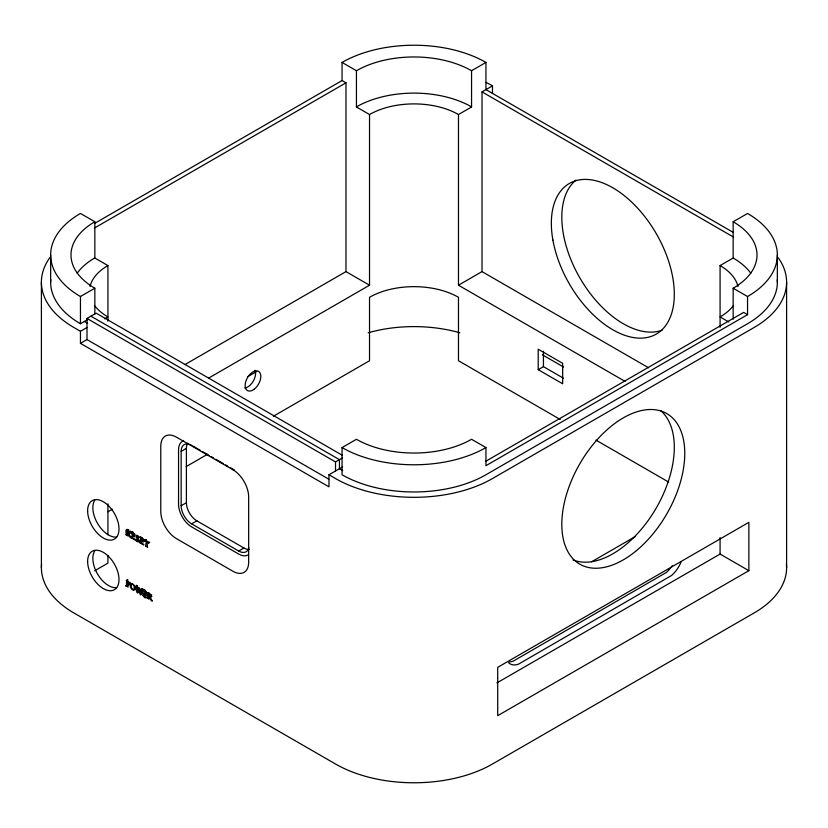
<?xml version="1.0" encoding="UTF-8"?>
<svg xmlns="http://www.w3.org/2000/svg" width="828" height="828" viewBox="0 0 828 828"><rect width="100%" height="100%" fill="white"/><g stroke="black" fill="none" stroke-linecap="round" stroke-linejoin="round"><path stroke-width="1.24" d="M146.132 539.877L144.527 541.077L144.579 539.752L148.657 542.112L148.719 543.499L146.96 541.491L147.487 547.049M135.161 588.956L135.161 587.714A3.467 1.998 60 0 0 134.529 585.841L132.811 583.988L131.124 583.761A3.467 1.998 60 0 0 130.358 584.91C129.406 587.632 133.867 592.713 135.409 588.708M131.207 537.651C135.264 535.851 126.643 527.591 134.881 534.153L134.943 535.447L132.459 533.066L132.459 535.354C135.419 535.778 135.171 538.542 132.459 535.664C130.389 539.577 136.496 538.272 134.881 539.928L129.613 536.886L127.398 532.901L127.916 535.747M141.329 541.978L141.867 537.683M145.863 594.1C145.593 595.839 147.581 595.725 144.196 593.593C142.126 597.516 148.233 596.212 146.628 597.857C141.433 599.234 141.319 584.361 146.628 592.092L146.68 593.386L144.196 591.006L144.196 593.283L145.863 594.1L147.177 593.345M140.408 589.205L139.104 589.96C141.516 605.537 143.834 578.275 140.512 592.993L141.816 592.237L142.892 589.225M144.662 541.15L146.463 539.752M147.819 598.333C153.511 594.804 146.163 588.222 147.995 598.261C147.622 598.013 150.22 601.397 148.781 596.408L150.085 595.653M139.414 590.85L138.1 591.606L138.928 589.329C136.93 584.361 141.65 590.136 140.512 592.993M139.104 589.96C136.02 601.925 134.622 573.121 138.1 591.606M131.642 537.714L133.018 536.875M140.015 542.733C144.134 541.419 135.399 532.269 143.689 539.235L143.751 540.539L141.267 538.148L141.267 540.436C144.227 540.86 143.979 543.623 141.267 540.746C139.197 544.669 145.304 543.354 143.689 545.01L139.839 542.785M138.359 541.45C139.549 539.338 134.208 537.165 136.589 535.261C139.735 535.82 139.559 539.96 137.427 535.83C134.591 536.461 140.636 539.628 139.032 541.729C136.289 543.23 135.057 536.679 136.61 540.28A2.163 1.252 60 0 0 138.038 541.481L139.663 540.694M94.982 223.198L342.057 80.554L345.98 82.821L345.98 271.615L184.996 364.568M94.433 228.052L345.98 82.821M80.451 296.507L94.837 288.206A81.392 46.989 0 0 1 94.837 221.749L80.451 213.438A101.74 58.736 0 0 0 80.451 296.507L80.451 323.727L87.509 319.649M342.057 80.554L342.057 62.431L356.444 70.732A81.392 46.989 0 0 1 471.556 70.732L485.943 62.431L485.943 89.621L733.018 232.264M328.799 479.195L86.992 339.584L86.992 318.438L96.141 313.15L342.43 455.348M648.593 367.798L482.02 271.615L482.02 91.877L492.484 85.843L492.484 93.512M49.846 257.663A110.993 64.077 0 0 0 73.909 327.505L80.451 331.283L86.992 327.505M104.649 318.821L107.919 316.927A62.897 36.308 0 0 1 94.93 306.018M356.444 70.732L356.444 106.988L369.526 114.533A62.897 36.308 0 0 1 458.474 114.533L471.556 106.988L471.556 70.732M80.451 331.283L80.451 343.361L86.992 339.584M208.532 378.158L369.526 285.215L369.526 114.533M247.686 376.699L256.618 371.544M458.474 114.533L458.474 285.215L482.02 271.615M248.835 547.919A14.8 8.549 60 0 1 238.723 551.044L191.63 523.855A14.8 8.549 60 0 1 181.166 505.732L181.166 451.353L186.403 448.331A14.8 8.549 60 0 1 187.801 443.104M107.919 511.776L112.391 509.189M186.176 466.588L207.414 454.324M273.375 416.246L369.526 360.739L369.526 297.293A62.897 36.308 0 0 1 458.474 297.293L458.474 360.739L560.214 419.475M127.398 530.241C131.393 531.524 126.249 535.644 127.398 530.241L128.702 529.485M126.166 534.733L127.74 534.07M132.345 536.948L131.031 537.703L128.64 533.511L130.503 532.859M131.652 532.621L132.956 531.866M181.166 505.732L186.403 502.71L186.403 448.331M130.948 537.651L132.345 536.792M136.009 540.705L137.313 539.949M140.449 542.795L141.826 541.957M144.527 541.077L145.832 540.322M94.64 570.792L107.919 563.123L107.919 555.391M148.471 542.837L149.775 542.081M191.63 523.855L196.867 520.833L243.949 548.022A14.8 8.549 60 0 0 249.187 549.419M777.254 279.626A101.74 58.736 0 0 1 747.549 323.727L485.943 474.765A101.74 58.736 0 0 1 342.057 474.765L342.057 447.575L356.444 439.275A81.392 46.989 0 0 0 471.556 439.275L485.943 447.575L485.943 465.698L747.549 314.661L747.549 296.538A101.74 58.736 0 0 0 747.549 213.469L733.163 221.769A81.392 46.989 0 0 1 733.163 288.227L733.163 319.215M125.98 585.779L127.926 585.158L125.98 585.945L128.112 587.176L127.398 584.061L128.889 584.93L129.685 584.547A2.08 1.201 60 0 0 129.717 583.44C129.654 580.842 123.341 580.594 127.719 579.869M126.436 585.986L126.591 580.873L127.895 580.117M86.992 318.438L335.516 461.931L342.585 457.853M125.98 585.945L127.284 585.189M80.451 343.361L328.975 486.843L328.975 474.765L342.585 466.909M141.619 589.722L142.923 588.967M143.389 590.55L144.703 589.795M142.778 595.642L144.082 594.887M143.451 595.57L144.755 594.814M143.389 595.653L144.693 594.897M145.976 594.939L147.28 594.183M538.21 369.681L562.667 383.799L562.667 363.316L538.21 349.188L538.21 369.681L543.437 366.659L563.454 378.21M720.081 327.277L720.081 265.581L733.163 258.025L733.163 221.769M148.781 596.408L150.199 595.725M149.299 596.709L150.996 600.383L152.331 601.159L150.023 597.019L151.876 596.357M238.723 551.044L243.949 548.022M485.374 461.496L743.627 312.394L747.549 314.661M591.513 561.829L635.117 536.658M496.841 682.945L720.081 554.067L748.864 570.678L748.864 522.344L497.711 667.337L497.711 715.671L748.864 570.678M126.436 534.826C124.459 527.353 128.495 528.171 129.799 533.201A1.687 0.973 60 0 1 129.406 533.584L128.64 533.511M149.309 597.505L148.667 597.371M135.419 589.526L134.053 589.225M130.462 584.185L128.702 583.305M150.924 595.777L151.721 594.804M150.023 597.019L150.789 597.081A1.687 0.973 60 0 0 151.182 596.709C152.466 594.752 146.121 591.575 147.974 593.221M145.718 546.025L146.256 541.077L145.159 540.508M128.909 532L130.151 532.166L130.275 531.038M129.23 532.456L128.702 532.145M482.02 91.877L733.567 237.108M733.163 288.227L747.549 296.538M728.806 321.968L720.081 316.927A62.897 36.308 0 0 0 733.07 306.018M458.474 285.215L625.057 381.387M542.361 354.798L563.568 367.042M345.98 271.615L369.526 285.215M595.984 440.123L668.651 482.082M94.837 221.749L94.837 258.025L107.919 265.581L107.919 321.171M90.914 316.172L339.439 459.664L339.439 468.72L342.709 470.614M84.373 321.461L87.644 323.344M328.975 474.765L335.516 478.543A110.993 64.077 0 0 0 492.484 478.543L754.091 327.505A110.993 64.077 0 0 0 778.154 257.663M192.727 445.94L200.397 450.37M202.581 451.633L209.153 455.431M211.347 456.694L213.531 457.956M215.725 459.219L223.394 463.649M225.578 464.912L227.772 466.174M229.956 467.437L234.345 469.973M129.054 583.326L129.975 583.533L130.213 582.426M137.448 585.758L137.655 586.514M131.662 585.448L131.673 584.154A3.467 1.998 60 0 1 132.076 583.274M786.6 282.193L786.6 567.656M777.347 255.003L777.347 282.193M720.081 537.527L720.081 554.067M543.437 351.289L543.437 366.659M335.516 461.931L335.516 470.987M147.663 547.142L145.542 546.076M128.112 535.861L125.98 534.784M107.919 503.828L107.919 534.764M94.837 288.206L94.837 314.04M50.653 254.972L50.653 282.193M41.4 282.193L41.4 567.656M720.081 265.581A62.897 36.308 0 0 1 737.965 286.509M41.576 564.065A110.993 64.077 0 0 0 73.909 612.968L335.516 764.006A110.993 64.077 0 0 0 492.484 764.006L754.091 612.968A110.993 64.077 0 0 0 786.424 564.065M681.247 561.591A22.201 12.813 -60 0 1 671.622 575.439L518.732 664.035A22.201 12.813 -60 0 1 508.516 662.628M80.451 323.727A101.74 58.736 0 0 1 50.746 279.626M672.243 565.71A22.201 12.813 -60 0 1 666.385 572.427L513.495 661.013A22.201 12.813 -60 0 1 509.572 661.914M90.035 286.509A62.897 36.308 0 0 1 107.919 265.581M183.671 440.817A18.495 10.681 60 0 0 178.548 449.842L178.548 504.221A18.495 10.681 60 0 0 191.63 526.877L238.723 554.067A18.495 10.681 60 0 0 247.976 554.977M485.943 447.575A101.74 58.736 0 0 1 342.057 447.575M356.444 106.884A81.392 46.989 0 0 1 471.556 106.884M733.163 258.025A81.392 46.989 0 0 1 750.81 273.271M342.057 62.431A101.74 58.736 0 0 1 485.943 62.431M77.19 273.168A81.392 46.989 0 0 1 94.837 257.922M368.181 332.773A103.593 59.813 0 0 1 459.819 332.773M662.183 330.175A86.94 50.197 60 0 1 579.631 277.515A86.94 50.197 60 0 1 576.009 180.069M486.077 82.427A110.993 64.077 0 0 1 492.484 85.843M660.827 410.771A86.94 50.197 -60 0 1 655.662 509.013A86.94 50.197 -60 0 1 573.048 559.925M116.644 537.051A22.201 12.813 60 0 1 97.663 523.617A22.201 12.813 60 0 1 94.806 500.153M116.644 587.652A22.201 12.813 60 0 1 97.663 574.218A22.201 12.813 60 0 1 94.806 550.755M181.166 451.353A14.8 8.549 60 0 1 191.63 445.309M196.867 520.833A14.8 8.549 60 0 1 186.403 502.71M254.972 370.23A11.095 6.407 -60 0 1 253.327 381.066A11.095 6.407 -60 0 1 244.788 388.032M134.364 587.983C133.401 594.142 128.35 582.591 133.07 584.485A1.842 1.066 60 0 1 133.857 585.479L134.364 587.983M150.427 595.829C149.92 597.868 147.26 595.042 148.781 593.738L150.427 595.829M128.94 583.564L128.361 584.371L127.398 583.812L127.398 581.422L128.94 583.564M232.968 469.776L176.457 437.153A22.201 12.813 60 0 0 160.767 446.22L160.767 511.466A22.201 12.813 60 0 0 176.457 538.655L232.968 571.279A22.201 12.813 60 0 0 248.659 562.222L248.659 496.966A22.201 12.813 60 0 0 232.968 469.776M552.897 240.058A86.94 50.197 60 0 0 654.689 334.936A86.94 50.197 60 0 0 630.884 201.349A86.94 50.197 60 0 0 552.897 240.058M254.051 389.305A11.095 6.407 -60 0 0 259.164 371.813A11.095 6.407 -60 0 0 245.699 381.749A11.095 6.407 -60 0 0 254.051 389.305M87.623 561.757A22.201 12.813 60 0 0 111.418 590.674A22.201 12.813 60 0 0 110.9 558.993A22.201 12.813 60 0 0 87.623 561.757M87.623 511.155A22.201 12.813 60 0 0 111.418 540.073A22.201 12.813 60 0 0 110.9 508.392A22.201 12.813 60 0 0 87.623 511.155M636.421 550.641A86.94 50.197 -60 0 0 668.734 414.828A86.94 50.197 -60 0 0 564.706 501.147A86.94 50.197 -60 0 0 636.421 550.641"/></g></svg>
